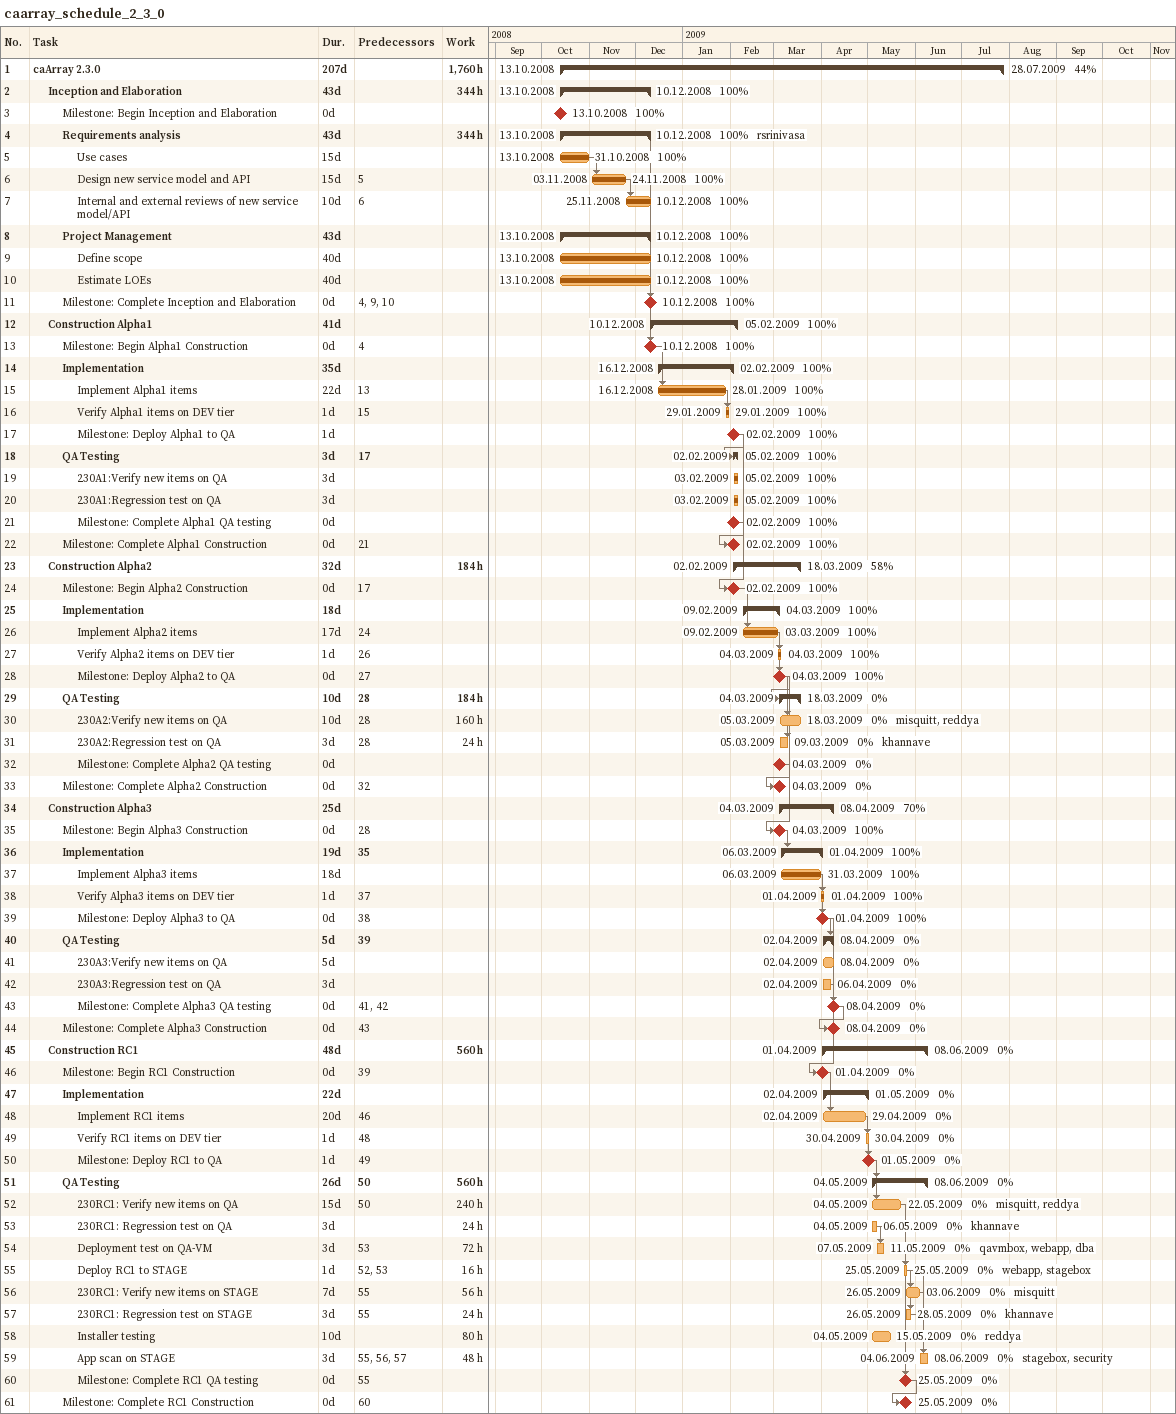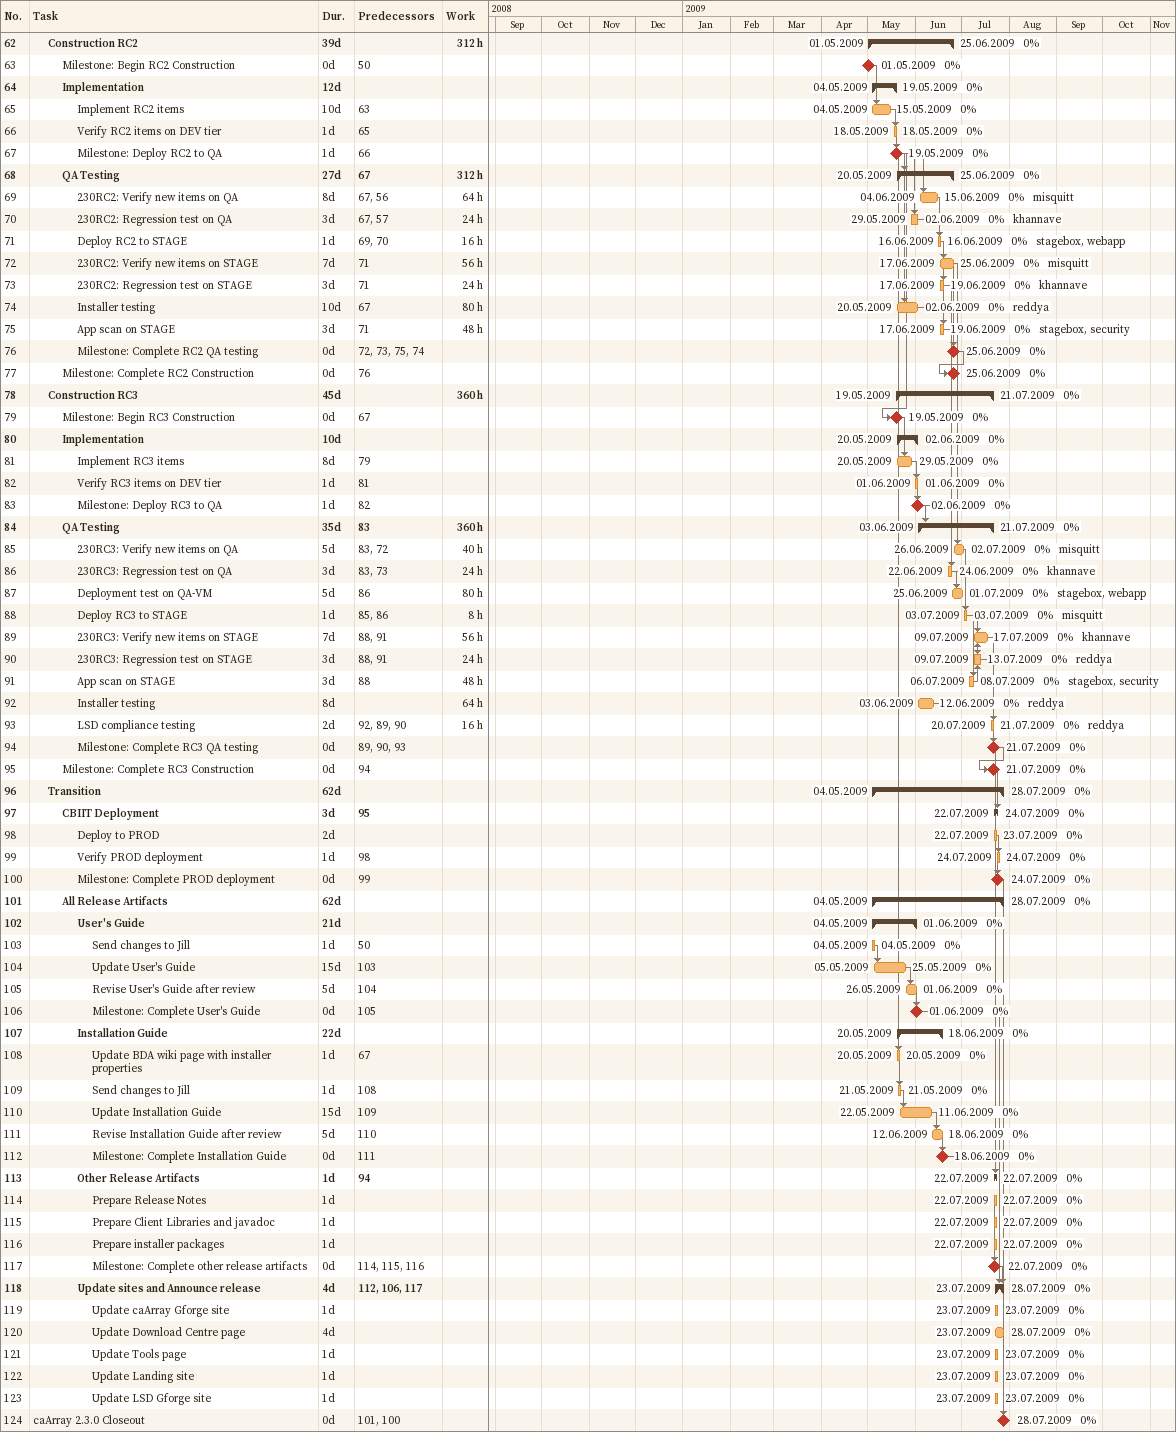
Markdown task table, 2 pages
caarray_schedule_2_3_0

| ID | Level | Task | Duration | Start | Finish | Predecessors | Resources | % complete | Work (h) |
|---|---|---|---|---|---|---|---|---|---|
| 1 | 1 | **caArray 2.3.0** | 207d | 2008-10-13 | 2009-07-28 |  |  | 44 | 1760 |
| 2 | 2 | **Inception and Elaboration** | 43d | 2008-10-13 | 2008-12-10 |  |  | 100 | 344 |
| 3 | 3 | Milestone: Begin Inception and Elaboration | 0d | 2008-10-13 | 2008-10-13 |  |  | 100 |  |
| 4 | 3 | **Requirements analysis** | 43d | 2008-10-13 | 2008-12-10 |  | rsrinivasa | 100 | 344 |
| 5 | 4 | Use cases | 15d | 2008-10-13 | 2008-10-31 |  |  | 100 |  |
| 6 | 4 | Design new service model and API | 15d | 2008-11-03 | 2008-11-24 | 5 |  | 100 |  |
| 7 | 4 | Internal and external reviews of new service model/API | 10d | 2008-11-25 | 2008-12-10 | 6 |  | 100 |  |
| 8 | 3 | **Project Management** | 43d | 2008-10-13 | 2008-12-10 |  |  | 100 |  |
| 9 | 4 | Define scope | 40d | 2008-10-13 | 2008-12-10 |  |  | 100 |  |
| 10 | 4 | Estimate LOEs | 40d | 2008-10-13 | 2008-12-10 |  |  | 100 |  |
| 11 | 3 | Milestone: Complete Inception and Elaboration | 0d | 2008-12-10 | 2008-12-10 | 4, 9, 10 |  | 100 |  |
| 12 | 2 | **Construction Alpha1** | 41d | 2008-12-10 | 2009-02-05 |  |  | 100 |  |
| 13 | 3 | Milestone: Begin Alpha1 Construction | 0d | 2008-12-10 | 2008-12-10 | 4 |  | 100 |  |
| 14 | 3 | **Implementation** | 35d | 2008-12-16 | 2009-02-02 |  |  | 100 |  |
| 15 | 4 | Implement Alpha1 items | 22d | 2008-12-16 | 2009-01-28 | 13 |  | 100 |  |
| 16 | 4 | Verify Alpha1 items on DEV tier | 1d | 2009-01-29 | 2009-01-29 | 15 |  | 100 |  |
| 17 | 4 | Milestone: Deploy Alpha1 to QA | 1d | 2009-02-02 | 2009-02-02 |  |  | 100 |  |
| 18 | 3 | **QA Testing** | 3d | 2009-02-02 | 2009-02-05 | 17 |  | 100 |  |
| 19 | 4 | 230A1:Verify new items on QA | 3d | 2009-02-03 | 2009-02-05 |  |  | 100 |  |
| 20 | 4 | 230A1:Regression test on QA | 3d | 2009-02-03 | 2009-02-05 |  |  | 100 |  |
| 21 | 4 | Milestone: Complete Alpha1 QA testing | 0d | 2009-02-02 | 2009-02-02 |  |  | 100 |  |
| 22 | 3 | Milestone: Complete Alpha1 Construction | 0d | 2009-02-02 | 2009-02-02 | 21 |  | 100 |  |
| 23 | 2 | **Construction Alpha2** | 32d | 2009-02-02 | 2009-03-18 |  |  | 58 | 184 |
| 24 | 3 | Milestone: Begin Alpha2 Construction | 0d | 2009-02-02 | 2009-02-02 | 17 |  | 100 |  |
| 25 | 3 | **Implementation** | 18d | 2009-02-09 | 2009-03-04 |  |  | 100 |  |
| 26 | 4 | Implement Alpha2 items | 17d | 2009-02-09 | 2009-03-03 | 24 |  | 100 |  |
| 27 | 4 | Verify Alpha2 items on DEV tier | 1d | 2009-03-04 | 2009-03-04 | 26 |  | 100 |  |
| 28 | 4 | Milestone: Deploy Alpha2 to QA | 0d | 2009-03-04 | 2009-03-04 | 27 |  | 100 |  |
| 29 | 3 | **QA Testing** | 10d | 2009-03-04 | 2009-03-18 | 28 |  | 0 | 184 |
| 30 | 4 | 230A2:Verify new items on QA | 10d | 2009-03-05 | 2009-03-18 | 28 | misquitt, reddya | 0 | 160 |
| 31 | 4 | 230A2:Regression test on QA | 3d | 2009-03-05 | 2009-03-09 | 28 | khannave | 0 | 24 |
| 32 | 4 | Milestone: Complete Alpha2 QA testing | 0d | 2009-03-04 | 2009-03-04 |  |  | 0 |  |
| 33 | 3 | Milestone: Complete Alpha2 Construction | 0d | 2009-03-04 | 2009-03-04 | 32 |  | 0 |  |
| 34 | 2 | **Construction Alpha3** | 25d | 2009-03-04 | 2009-04-08 |  |  | 70 |  |
| 35 | 3 | Milestone: Begin Alpha3 Construction | 0d | 2009-03-04 | 2009-03-04 | 28 |  | 100 |  |
| 36 | 3 | **Implementation** | 19d | 2009-03-06 | 2009-04-01 | 35 |  | 100 |  |
| 37 | 4 | Implement Alpha3 items | 18d | 2009-03-06 | 2009-03-31 |  |  | 100 |  |
| 38 | 4 | Verify Alpha3 items on DEV tier | 1d | 2009-04-01 | 2009-04-01 | 37 |  | 100 |  |
| 39 | 4 | Milestone: Deploy Alpha3 to QA | 0d | 2009-04-01 | 2009-04-01 | 38 |  | 100 |  |
| 40 | 3 | **QA Testing** | 5d | 2009-04-02 | 2009-04-08 | 39 |  | 0 |  |
| 41 | 4 | 230A3:Verify new items on QA | 5d | 2009-04-02 | 2009-04-08 |  |  | 0 |  |
| 42 | 4 | 230A3:Regression test on QA | 3d | 2009-04-02 | 2009-04-06 |  |  | 0 |  |
| 43 | 4 | Milestone: Complete Alpha3 QA testing | 0d | 2009-04-08 | 2009-04-08 | 41, 42 |  | 0 |  |
| 44 | 3 | Milestone: Complete Alpha3 Construction | 0d | 2009-04-08 | 2009-04-08 | 43 |  | 0 |  |
| 45 | 2 | **Construction RC1** | 48d | 2009-04-01 | 2009-06-08 |  |  | 0 | 560 |
| 46 | 3 | Milestone: Begin RC1 Construction | 0d | 2009-04-01 | 2009-04-01 | 39 |  | 0 |  |
| 47 | 3 | **Implementation** | 22d | 2009-04-02 | 2009-05-01 |  |  | 0 |  |
| 48 | 4 | Implement RC1 items | 20d | 2009-04-02 | 2009-04-29 | 46 |  | 0 |  |
| 49 | 4 | Verify RC1 items on DEV tier | 1d | 2009-04-30 | 2009-04-30 | 48 |  | 0 |  |
| 50 | 4 | Milestone: Deploy RC1 to QA | 1d | 2009-05-01 | 2009-05-01 | 49 |  | 0 |  |
| 51 | 3 | **QA Testing** | 26d | 2009-05-04 | 2009-06-08 | 50 |  | 0 | 560 |
| 52 | 4 | 230RC1: Verify new items on QA | 15d | 2009-05-04 | 2009-05-22 | 50 | misquitt, reddya | 0 | 240 |
| 53 | 4 | 230RC1: Regression test on QA | 3d | 2009-05-04 | 2009-05-06 |  | khannave | 0 | 24 |
| 54 | 4 | Deployment test on QA-VM | 3d | 2009-05-07 | 2009-05-11 | 53 | qavmbox, webapp, dba | 0 | 72 |
| 55 | 4 | Deploy RC1 to STAGE | 1d | 2009-05-25 | 2009-05-25 | 52, 53 | webapp, stagebox | 0 | 16 |
| 56 | 4 | 230RC1: Verify new items on STAGE | 7d | 2009-05-26 | 2009-06-03 | 55 | misquitt | 0 | 56 |
| 57 | 4 | 230RC1: Regression test on STAGE | 3d | 2009-05-26 | 2009-05-28 | 55 | khannave | 0 | 24 |
| 58 | 4 | Installer testing | 10d | 2009-05-04 | 2009-05-15 |  | reddya | 0 | 80 |
| 59 | 4 | App scan on STAGE | 3d | 2009-06-04 | 2009-06-08 | 55, 56, 57 | stagebox, security | 0 | 48 |
| 60 | 4 | Milestone: Complete RC1 QA testing | 0d | 2009-05-25 | 2009-05-25 | 55 |  | 0 |  |
| 61 | 3 | Milestone: Complete RC1 Construction | 0d | 2009-05-25 | 2009-05-25 | 60 |  | 0 |  |
| 62 | 2 | **Construction RC2** | 39d | 2009-05-01 | 2009-06-25 |  |  | 0 | 312 |
| 63 | 3 | Milestone: Begin RC2 Construction | 0d | 2009-05-01 | 2009-05-01 | 50 |  | 0 |  |
| 64 | 3 | **Implementation** | 12d | 2009-05-04 | 2009-05-19 |  |  | 0 |  |
| 65 | 4 | Implement RC2 items | 10d | 2009-05-04 | 2009-05-15 | 63 |  | 0 |  |
| 66 | 4 | Verify RC2 items on DEV tier | 1d | 2009-05-18 | 2009-05-18 | 65 |  | 0 |  |
| 67 | 4 | Milestone: Deploy RC2 to QA | 1d | 2009-05-19 | 2009-05-19 | 66 |  | 0 |  |
| 68 | 3 | **QA Testing** | 27d | 2009-05-20 | 2009-06-25 | 67 |  | 0 | 312 |
| 69 | 4 | 230RC2: Verify new items on QA | 8d | 2009-06-04 | 2009-06-15 | 67, 56 | misquitt | 0 | 64 |
| 70 | 4 | 230RC2: Regression test on QA | 3d | 2009-05-29 | 2009-06-02 | 67, 57 | khannave | 0 | 24 |
| 71 | 4 | Deploy RC2 to STAGE | 1d | 2009-06-16 | 2009-06-16 | 69, 70 | stagebox, webapp | 0 | 16 |
| 72 | 4 | 230RC2: Verify new items on STAGE | 7d | 2009-06-17 | 2009-06-25 | 71 | misquitt | 0 | 56 |
| 73 | 4 | 230RC2: Regression test on STAGE | 3d | 2009-06-17 | 2009-06-19 | 71 | khannave | 0 | 24 |
| 74 | 4 | Installer testing | 10d | 2009-05-20 | 2009-06-02 | 67 | reddya | 0 | 80 |
| 75 | 4 | App scan on STAGE | 3d | 2009-06-17 | 2009-06-19 | 71 | stagebox, security | 0 | 48 |
| 76 | 4 | Milestone: Complete RC2 QA testing | 0d | 2009-06-25 | 2009-06-25 | 72, 73, 75, 74 |  | 0 |  |
| 77 | 3 | Milestone: Complete RC2 Construction | 0d | 2009-06-25 | 2009-06-25 | 76 |  | 0 |  |
| 78 | 2 | **Construction RC3** | 45d | 2009-05-19 | 2009-07-21 |  |  | 0 | 360 |
| 79 | 3 | Milestone: Begin RC3 Construction | 0d | 2009-05-19 | 2009-05-19 | 67 |  | 0 |  |
| 80 | 3 | **Implementation** | 10d | 2009-05-20 | 2009-06-02 |  |  | 0 |  |
| 81 | 4 | Implement RC3 items | 8d | 2009-05-20 | 2009-05-29 | 79 |  | 0 |  |
| 82 | 4 | Verify RC3 items on DEV tier | 1d | 2009-06-01 | 2009-06-01 | 81 |  | 0 |  |
| 83 | 4 | Milestone: Deploy RC3 to QA | 1d | 2009-06-02 | 2009-06-02 | 82 |  | 0 |  |
| 84 | 3 | **QA Testing** | 35d | 2009-06-03 | 2009-07-21 | 83 |  | 0 | 360 |
| 85 | 4 | 230RC3: Verify new items on QA | 5d | 2009-06-26 | 2009-07-02 | 83, 72 | misquitt | 0 | 40 |
| 86 | 4 | 230RC3: Regression test on QA | 3d | 2009-06-22 | 2009-06-24 | 83, 73 | khannave | 0 | 24 |
| 87 | 4 | Deployment test on QA-VM | 5d | 2009-06-25 | 2009-07-01 | 86 | stagebox, webapp | 0 | 80 |
| 88 | 4 | Deploy RC3 to STAGE | 1d | 2009-07-03 | 2009-07-03 | 85, 86 | misquitt | 0 | 8 |
| 89 | 4 | 230RC3: Verify new items on STAGE | 7d | 2009-07-09 | 2009-07-17 | 88, 91 | khannave | 0 | 56 |
| 90 | 4 | 230RC3: Regression test on STAGE | 3d | 2009-07-09 | 2009-07-13 | 88, 91 | reddya | 0 | 24 |
| 91 | 4 | App scan on STAGE | 3d | 2009-07-06 | 2009-07-08 | 88 | stagebox, security | 0 | 48 |
| 92 | 4 | Installer testing | 8d | 2009-06-03 | 2009-06-12 |  | reddya | 0 | 64 |
| 93 | 4 | LSD compliance testing | 2d | 2009-07-20 | 2009-07-21 | 92, 89, 90 | reddya | 0 | 16 |
| 94 | 4 | Milestone: Complete RC3 QA testing | 0d | 2009-07-21 | 2009-07-21 | 89, 90, 93 |  | 0 |  |
| 95 | 3 | Milestone: Complete RC3 Construction | 0d | 2009-07-21 | 2009-07-21 | 94 |  | 0 |  |
| 96 | 2 | **Transition** | 62d | 2009-05-04 | 2009-07-28 |  |  | 0 |  |
| 97 | 3 | **CBIIT Deployment** | 3d | 2009-07-22 | 2009-07-24 | 95 |  | 0 |  |
| 98 | 4 | Deploy to PROD | 2d | 2009-07-22 | 2009-07-23 |  |  | 0 |  |
| 99 | 4 | Verify PROD deployment | 1d | 2009-07-24 | 2009-07-24 | 98 |  | 0 |  |
| 100 | 4 | Milestone: Complete PROD deployment | 0d | 2009-07-24 | 2009-07-24 | 99 |  | 0 |  |
| 101 | 3 | **All Release Artifacts** | 62d | 2009-05-04 | 2009-07-28 |  |  | 0 |  |
| 102 | 4 | **User's Guide** | 21d | 2009-05-04 | 2009-06-01 |  |  | 0 |  |
| 103 | 5 | Send changes to Jill | 1d | 2009-05-04 | 2009-05-04 | 50 |  | 0 |  |
| 104 | 5 | Update User's Guide | 15d | 2009-05-05 | 2009-05-25 | 103 |  | 0 |  |
| 105 | 5 | Revise User's Guide after review | 5d | 2009-05-26 | 2009-06-01 | 104 |  | 0 |  |
| 106 | 5 | Milestone: Complete User's Guide | 0d | 2009-06-01 | 2009-06-01 | 105 |  | 0 |  |
| 107 | 4 | **Installation Guide** | 22d | 2009-05-20 | 2009-06-18 |  |  | 0 |  |
| 108 | 5 | Update BDA wiki page with installer properties | 1d | 2009-05-20 | 2009-05-20 | 67 |  | 0 |  |
| 109 | 5 | Send changes to Jill | 1d | 2009-05-21 | 2009-05-21 | 108 |  | 0 |  |
| 110 | 5 | Update Installation Guide | 15d | 2009-05-22 | 2009-06-11 | 109 |  | 0 |  |
| 111 | 5 | Revise Installation Guide after review | 5d | 2009-06-12 | 2009-06-18 | 110 |  | 0 |  |
| 112 | 5 | Milestone: Complete Installation Guide | 0d | 2009-06-18 | 2009-06-18 | 111 |  | 0 |  |
| 113 | 4 | **Other Release Artifacts** | 1d | 2009-07-22 | 2009-07-22 | 94 |  | 0 |  |
| 114 | 5 | Prepare Release Notes | 1d | 2009-07-22 | 2009-07-22 |  |  | 0 |  |
| 115 | 5 | Prepare Client Libraries and javadoc | 1d | 2009-07-22 | 2009-07-22 |  |  | 0 |  |
| 116 | 5 | Prepare installer packages | 1d | 2009-07-22 | 2009-07-22 |  |  | 0 |  |
| 117 | 5 | Milestone: Complete other release artifacts | 0d | 2009-07-22 | 2009-07-22 | 114, 115, 116 |  | 0 |  |
| 118 | 4 | **Update sites and Announce release** | 4d | 2009-07-23 | 2009-07-28 | 112, 106, 117 |  | 0 |  |
| 119 | 5 | Update caArray Gforge site | 1d | 2009-07-23 | 2009-07-23 |  |  | 0 |  |
| 120 | 5 | Update Download Centre page | 4d | 2009-07-23 | 2009-07-28 |  |  | 0 |  |
| 121 | 5 | Update Tools page | 1d | 2009-07-23 | 2009-07-23 |  |  | 0 |  |
| 122 | 5 | Update Landing site | 1d | 2009-07-23 | 2009-07-23 |  |  | 0 |  |
| 123 | 5 | Update LSD Gforge site | 1d | 2009-07-23 | 2009-07-23 |  |  | 0 |  |
| 124 | 1 | caArray 2.3.0 Closeout | 0d | 2009-07-28 | 2009-07-28 | 101, 100 |  | 0 |  |
